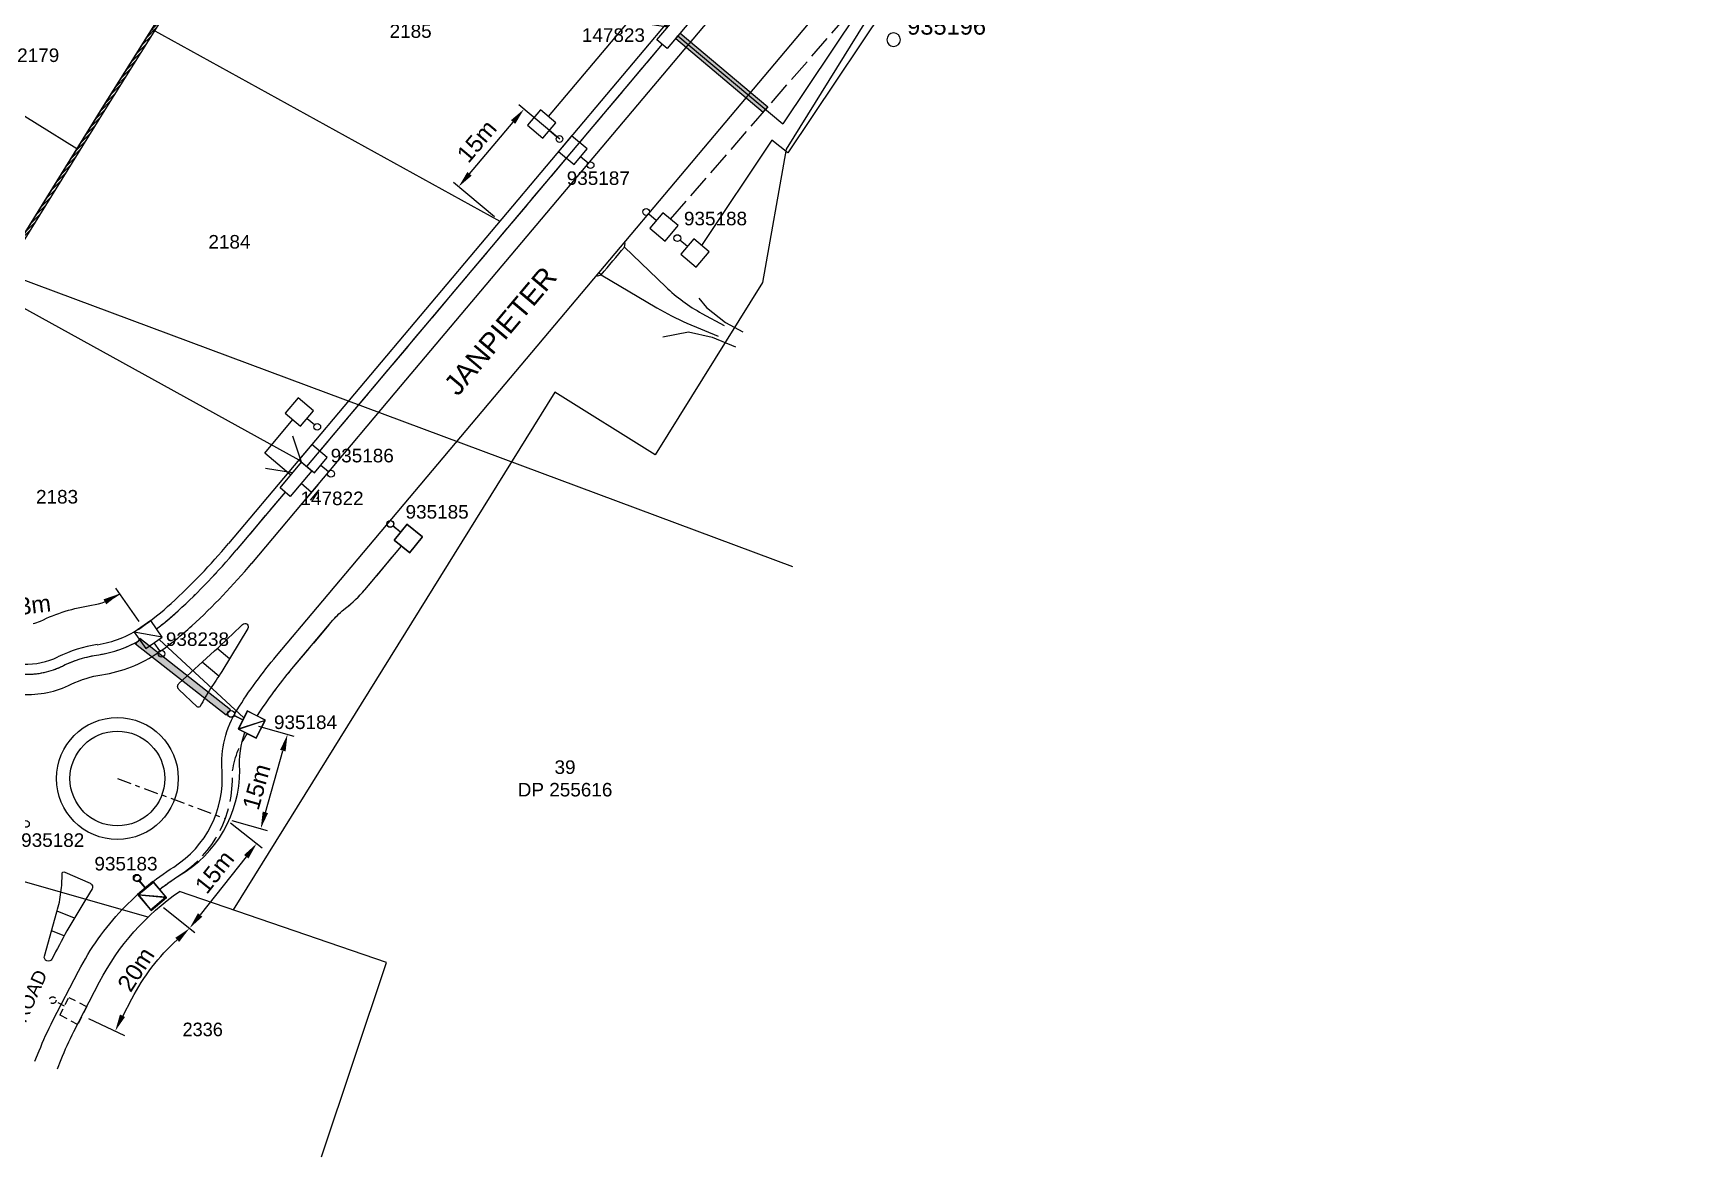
# Model space of a CAD drawing. Header units: metres. Extents: x 305550 to 306428, y 6276370 to 6276957.
# Drawn here: x 306117.4 to 306361.6, y 6276370.4 to 6276536.5 of the extents above; entities that cross this region are included whole.
import ezdxf
from ezdxf.enums import TextEntityAlignment as Align

# ---------------------------------------------------------------- set-up
doc = ezdxf.new("R2010")
doc.units = ezdxf.units.M
doc.header["$LTSCALE"] = 0.7
for name, pattern in [('Cable Exist OH', [1, 1, 0]), ('CHAIN', [6, 3, -1, 1, -1]), ('Dash', [5, 3, -2]), ('IE Trench LV', [6.5, 5, -1.5])]:
    doc.linetypes.add(name, pattern=pattern)
doc.layers.get('0').update_dxf_attribs({"color": 6})
for name, color, linetype in [('_User Miscellaneous1', 3, 'Continuous'), ('_User Miscellaneous10', 8, 'Continuous'), ('_User Miscellaneous11', 7, 'Continuous'), ('_User Miscellaneous3', 11, 'Continuous'), ('_User Miscellaneous4', 7, 'Continuous'), ('_User Miscellaneous7', 150, 'Continuous'), ('_User Miscellaneous8', 7, 'Continuous'), ('_User Miscellaneous9', 8, 'Continuous'), ('Cadastre Developer_SP_NEW', 4, 'Continuous'), ('Cadastre Roads_SP_EXT', 4, 'Continuous'), ('Cadastre Roads_SP_NEW', 8, 'Continuous'), ('Duct_SP_NEW', 2, 'Continuous'), ('Equip_LV_NEW', 5, 'Continuous'), ('Mains_LV_NEW_R6', 2, 'Continuous'), ('Mains_LV_NEW_T84', 2, 'Continuous'), ('Services_SP_NEW_UG', 2, 'Continuous'), ('SupportsOH_SP_TR_HV_LV_SL_NEW', 2, 'Continuous'), ('SupportsUG_SP_LV_NEW', 2, 'Continuous'), ('SupportsUG_SP_LV_SL_NEW', 2, 'Continuous'), ('Trench_SP_NEW', 2, 'Continuous')]:
    doc.layers.add(name, color=color, linetype=linetype)
doc.layers.add('_User Miscellaneous5', color=7, linetype='Continuous', lineweight=35)
doc.layers.add('_User Notes', color=7, linetype='Continuous', plot=False)
doc.layers.add('Viewports', color=8, linetype='Continuous', plot=False)
doc.styles.add('ARIAL', font='arial.ttf', dxfattribs={"height": 2})
doc.styles.add('ARIAL 2.5', font='arial.ttf', dxfattribs={"height": 2.5})
doc.styles.add('Dot', font='dotfont.shx', dxfattribs={"height": 2})
doc.styles.add('POLE_LABEL', font='arial.ttf')
doc.styles.add('SL_LABEL', font='arial.ttf')
doc.styles.get("Standard").update_dxf_attribs({"font": 'arial.ttf'})
doc.styles.add('style1', font='iso3098b.shx')
doc.linetypes.add('Cable New UG', pattern='A,8,-1,["x",style1,S=3.5,R=0,X=0.35,Y=-1],-3.5', length=12.5)
doc.linetypes.add('Cable Z', pattern='A,8,-1,["Z",Standard,S=2.5,R=0,X=0.35,Y=-1.25],-3.5', length=12.5)
doc.dimstyles.new('DIM 1000', dxfattribs={"dimtxt": 2.5, "dimasz": 2.5, "dimexe": 1, "dimexo": 1, "dimgap": 1, "dimtad": 1, "dimdec": 0, "dimzin": 0, "dimdsep": 46, "dimtxsty": 'ARIAL 2.5', "dimcen": 1, "dimclrd": 3, "dimclre": 3, "dimclrt": 7, "dimadec": 0, "dimazin": 0, "dimtfac": 1, "dimtdec": 0, "dimtix": 1, "dimtmove": 0, "dimatfit": 3, "dimfxl": 1, "dimtolj": 1, "dimtzin": 0, "dimarcsym": 0})

# ---------------------------------------------------------------- blocks, each defined once
blk = doc.blocks.new('*U35')
at = {"lineweight": -3}
blk.add_lwpolyline([(-2.48, 2.49), (2.47, 2.49), (2.47, 0.51), (-2.48, 0.51)], close=True, dxfattribs=at)
for tag, flags, p in [('STREET_CODE', 9, (1.5, 3.5)), ('OWNED_BY', 9, (1.5, 3.3)), ('OPERATED_BY', 9, (1.5, 3.1)), ('STATE', 9, (1.5, 2.7)), ('SUPPORT_TYPE', 9, (1.5, 2.5)), ('MAINTAINED_BY', 9, (1.5, 2.9)), ('SUBURB', 9, (1.5, 1.7)), ('STREETNAME', 9, (1.5, 1.5)), ('Z', 1, (1.5, 0.9)), ('USAGE', 9, (1.5, 2.3)), ('LEGEND', 9, (1.5, 2.1)), ('PARENT', 9, (1.5, 1.9)), ('LOCATION', 9, (1.5, 1.3)), ('NOTES', 9, (1.5, 1.1))]:
    blk.add_attdef(tag, text='', height=0.2, dxfattribs=dict(flags=flags)).set_placement(p, align=Align.MIDDLE_LEFT)
at = {"layer": '_User Miscellaneous4', "style": 'ARIAL', "flags": 8}
blk.add_attdef('ASSET_NUM', text='', height=2, dxfattribs=at).set_placement((2, 5.5), align=Align.MIDDLE_LEFT)
blk = doc.blocks.new('A$C1B2C29DD')
at = {"layer": 'Services_SP_NEW_UG', "color": 2, "flags": 128}
for points in [[(0, 0), (-2.1, 3.44)], [(0, 0), (2.1, 3.44)]]:
    blk.add_lwpolyline(points, dxfattribs=at)
blk = doc.blocks.new('*U292')
at = {"layer": '_User Miscellaneous7', "lineweight": -3}
blk.add_lwpolyline([(0, -3.03), (0, -1.58)], dxfattribs=at)
blk.add_lwpolyline([(-1.49, -6), (1.49, -6), (1.49, -3.03), (-1.49, -3.03)], close=True, dxfattribs=at)
blk.add_circle((0, -1.08), 0.5, dxfattribs=at)
at = {"layer": '_User Miscellaneous8', "color": 2, "lineweight": -3}
blk.add_lwpolyline([(-1.49, 0), (1.49, 0), (1.49, 2.97), (-1.49, 2.97)], close=True, dxfattribs=at)
at = {"style": 'POLE_LABEL', "flags": 9}
blk.add_attdef('STRUCTURE_PLANT_NUMBER', text='', height=0.2, dxfattribs=at).set_placement((1.64, 1.73), align=Align.MIDDLE_LEFT)
for tag, flags, p in [('STREET_CODE', 9, (1.64, 1.49)), ('OWNED_BY', 9, (1.64, 1.09)), ('OPERATED_BY', 9, (1.64, 0.89)), ('STATE', 9, (1.64, 0.49)), ('COLUMN_TYPE', 9, (1.64, 1.29)), ('MAINTAINED_BY', 9, (1.64, 0.69)), ('USAGE', 9, (1.64, 0.29)), ('LEGEND', 9, (1.64, 0.09)), ('SUBURB', 9, (1.64, -0.31)), ('STREETNAME', 9, (1.64, -0.51)), ('Z', 1, (1.64, -1.31)), ('PARENT', 9, (1.64, -0.11)), ('LOCATION', 9, (1.64, -0.71)), ('NOTES', 9, (1.64, -0.91)), ('LABEL_ALIGNMENT', 9, (1.64, -1.11))]:
    blk.add_attdef(tag, text='', height=0.2, dxfattribs=dict(flags=flags)).set_placement(p, align=Align.MIDDLE_LEFT)
at = {"layer": '_User Miscellaneous5', "style": 'ARIAL', "flags": 8}
blk.add_attdef('ASSET_NUM', text='', height=2, dxfattribs=at).set_placement((2, 3.49), align=Align.MIDDLE_LEFT)
blk = doc.blocks.new('*U39')
at = {"layer": '_User Miscellaneous8', "color": 2}
blk.add_line((0, 0), (0, 1.45), dxfattribs=at)
blk.add_circle((0, 1.95), 0.5, dxfattribs=at)
for tag, p, flags in [('Z', (0, 0), 1), ('OPERATED_BY', (0, -9.61), 9)]:
    blk.add_attdef(tag, p, '', height=0.2, dxfattribs=dict(flags=flags))
at = {"style": 'SL_LABEL', "flags": 9}
blk.add_attdef('STREET_CODE', text='', height=0.2, dxfattribs=at).set_placement((0, -0.2), align=Align.MIDDLE_LEFT)
at = {"flags": 9}
for tag, p in [('CONSTRUCTED_VOLTAGE', (0, -0.4)), ('CONTROL_TYPE', (0, -0.6)), ('OPERATING_VOLTAGE', (0, -1.4)), ('ORIENTATION', (0, -1.6)), ('OWNED_BY', (0, -1.8)), ('STATE', (0, -2)), ('CEXIST', (0, -2.4)), ('LANTERN_PURPOSE', (0, -0.8)), ('LANTERN_TYPE', (0, -1)), ('NO_PHASES', (0, -1.2)), ('USAGE', (0, -2.2)), ('CNEW', (0, -2.6)), ('CNUMBER', (0, -2.8)), ('CREMOVE', (0, -3)), ('CREPLACE', (0, -3.2)), ('LKINGHEIGHT', (0, -3.4)), ('LBRACKET', (0, -3.6)), ('LBRACKETVOCAB', (0, -3.8)), ('LCATEGORY', (0, -4)), ('LCHARGE1', (0, -4.2)), ('LCHARGE1PERCENT', (0, -4.4)), ('LCHARGE2', (0, -4.6)), ('LCHARGE2PERCENT', (0, -4.8)), ('LCHARGE3', (0, -5)), ('LCHARGE3PERCENT', (0, -5.2)), ('LEXIST', (0, -5.4)), ('LLAMP', (0, -5.6)), ('LLAMPVOCAB', (0, -5.8)), ('LMAST', (0, -6)), ('LMASTVOCAB', (0, -6.2)), ('LNEW', (0, -6.4)), ('LANTNUMBER', (0, -6.6)), ('LOUTREACH', (0, -7)), ('LOUTREACHVOCAB', (0, -7.2)), ('LRATECODE', (0, -7.4)), ('SUBURB', (0, -8.6)), ('STREETNAME', (0, -8.8)), ('LREMOVE', (0, -7.6)), ('LREPLACE', (0, -7.8)), ('LTYPE', (0, -8)), ('LTYPEVOCAB', (0, -8.2)), ('LEGEND', (0, -8.4)), ('LOCATION', (0, -9)), ('NOTES', (0, -9.2)), ('MAINTAINED_BY', (0, -9.86))]:
    blk.add_attdef(tag, text='', height=0.2, dxfattribs=at).set_placement(p, align=Align.MIDDLE_LEFT)
at = {"layer": '_User Notes', "style": 'SL_LABEL', "flags": 8}
blk.add_attdef('ASSET_NUM', text='', height=2.5, dxfattribs=at).set_placement((2, 2), align=Align.MIDDLE_LEFT)
at = {"layer": '_User Notes', "flags": 8}
blk.add_attdef('LNUMBER', text='', height=2.5, dxfattribs=at).set_placement((1.2, -2.8), align=Align.MIDDLE_LEFT)
blk = doc.blocks.new('*U133')
at = {"layer": '_User Miscellaneous7', "lineweight": -3}
blk.add_lwpolyline([(-4, -3.03), (-4, -1.58)], dxfattribs=at)
blk.add_lwpolyline([(-5.48, -6), (-2.51, -6), (-2.51, -3.03), (-5.48, -3.03)], close=True, dxfattribs=at)
blk.add_circle((-4, -1.08), 0.5, dxfattribs=at)
at = {"layer": '_User Miscellaneous8', "color": 2, "lineweight": -3}
blk.add_lwpolyline([(-1.49, 0), (1.49, 0), (1.49, 2.97), (-1.49, 2.97)], close=True, dxfattribs=at)
at = {"style": 'POLE_LABEL', "flags": 9}
blk.add_attdef('STRUCTURE_PLANT_NUMBER', text='', height=0.2, dxfattribs=at).set_placement((1.64, 1.73), align=Align.MIDDLE_LEFT)
for tag, flags, p in [('STREET_CODE', 9, (1.64, 1.49)), ('OWNED_BY', 9, (1.64, 1.09)), ('OPERATED_BY', 9, (1.64, 0.89)), ('STATE', 9, (1.64, 0.49)), ('COLUMN_TYPE', 9, (1.64, 1.29)), ('MAINTAINED_BY', 9, (1.64, 0.69)), ('USAGE', 9, (1.64, 0.29)), ('LEGEND', 9, (1.64, 0.09)), ('SUBURB', 9, (1.64, -0.31)), ('STREETNAME', 9, (1.64, -0.51)), ('Z', 1, (1.64, -1.31)), ('PARENT', 9, (1.64, -0.11)), ('LOCATION', 9, (1.64, -0.71)), ('NOTES', 9, (1.64, -0.91)), ('LABEL_ALIGNMENT', 9, (1.64, -1.11))]:
    blk.add_attdef(tag, text='', height=0.2, dxfattribs=dict(flags=flags)).set_placement(p, align=Align.MIDDLE_LEFT)
at = {"layer": '_User Miscellaneous5', "style": 'ARIAL', "flags": 8}
blk.add_attdef('ASSET_NUM', text='', height=2, dxfattribs=at).set_placement((2, 3.49), align=Align.MIDDLE_LEFT)
blk = doc.blocks.new('*U132')
at = {"layer": '_User Miscellaneous7', "lineweight": -3}
blk.add_lwpolyline([(-1.45, -0.15), (1.52, -0.15), (1.52, 2.82), (-1.45, 2.82)], close=True, dxfattribs=at)
for points in [[(-1.45, 2.82), (1.54, -0.17)], [(0.04, 2.82), (0.04, 4.27)]]:
    blk.add_lwpolyline(points, dxfattribs=at)
blk.add_circle((0.04, 4.77), 0.5, dxfattribs=at)
at = {"layer": '_User Miscellaneous8', "color": 2, "lineweight": -3}
blk.add_lwpolyline([(-1.49, 0), (1.49, 0), (1.49, 2.97), (-1.49, 2.97)], close=True, dxfattribs=at)
at = {"layer": '_User Miscellaneous9', "color": 2, "lineweight": -3}
blk.add_lwpolyline([(-1.49, 2.97), (1.5, -0.01)], dxfattribs=at)
at = {"style": 'POLE_LABEL', "flags": 9}
blk.add_attdef('STRUCTURE_PLANT_NUMBER', text='', height=0.2, dxfattribs=at).set_placement((1.64, 1.73), align=Align.MIDDLE_LEFT)
for tag, flags, p in [('STREET_CODE', 9, (1.64, 1.49)), ('OWNED_BY', 9, (1.64, 1.09)), ('OPERATED_BY', 9, (1.64, 0.89)), ('STATE', 9, (1.64, 0.49)), ('COLUMN_TYPE', 9, (1.64, 1.29)), ('MAINTAINED_BY', 9, (1.64, 0.69)), ('USAGE', 9, (1.64, 0.29)), ('LEGEND', 9, (1.64, 0.09)), ('SUBURB', 9, (1.64, -0.31)), ('STREETNAME', 9, (1.64, -0.51)), ('Z', 1, (1.64, -1.31)), ('PARENT', 9, (1.64, -0.11)), ('LOCATION', 9, (1.64, -0.71)), ('NOTES', 9, (1.64, -0.91)), ('LABEL_ALIGNMENT', 9, (1.64, -1.11))]:
    blk.add_attdef(tag, text='', height=0.2, dxfattribs=dict(flags=flags)).set_placement(p, align=Align.MIDDLE_LEFT)
at = {"layer": '_User Miscellaneous5', "style": 'ARIAL', "flags": 8}
blk.add_attdef('ASSET_NUM', text='', height=2, dxfattribs=at).set_placement((2, 3.49), align=Align.MIDDLE_LEFT)
blk = doc.blocks.new('*U131')
at = {"layer": '_User Miscellaneous7', "lineweight": -3}
blk.add_lwpolyline([(-1.48, 0.05), (1.49, 0.05), (1.49, 3.02), (-1.48, 3.02)], close=True, dxfattribs=at)
for points in [[(-1.48, 3.02), (1.51, 0.03)], [(0.01, 3.02), (0.01, 4.47)]]:
    blk.add_lwpolyline(points, dxfattribs=at)
blk.add_circle((0.01, 4.97), 0.5, dxfattribs=at)
at = {"layer": '_User Miscellaneous8', "color": 2, "lineweight": -3}
blk.add_lwpolyline([(-1.49, 0), (1.49, 0), (1.49, 2.97), (-1.49, 2.97)], close=True, dxfattribs=at)
at = {"layer": '_User Miscellaneous9', "color": 2, "lineweight": -3}
blk.add_lwpolyline([(-1.49, 2.97), (1.5, -0.01)], dxfattribs=at)
at = {"style": 'POLE_LABEL', "flags": 9}
blk.add_attdef('STRUCTURE_PLANT_NUMBER', text='', height=0.2, dxfattribs=at).set_placement((1.64, 1.73), align=Align.MIDDLE_LEFT)
for tag, flags, p in [('STREET_CODE', 9, (1.64, 1.49)), ('OWNED_BY', 9, (1.64, 1.09)), ('OPERATED_BY', 9, (1.64, 0.89)), ('STATE', 9, (1.64, 0.49)), ('COLUMN_TYPE', 9, (1.64, 1.29)), ('MAINTAINED_BY', 9, (1.64, 0.69)), ('USAGE', 9, (1.64, 0.29)), ('LEGEND', 9, (1.64, 0.09)), ('SUBURB', 9, (1.64, -0.31)), ('STREETNAME', 9, (1.64, -0.51)), ('Z', 1, (1.64, -1.31)), ('PARENT', 9, (1.64, -0.11)), ('LOCATION', 9, (1.64, -0.71)), ('NOTES', 9, (1.64, -0.91)), ('LABEL_ALIGNMENT', 9, (1.64, -1.11))]:
    blk.add_attdef(tag, text='', height=0.2, dxfattribs=dict(flags=flags)).set_placement(p, align=Align.MIDDLE_LEFT)
at = {"layer": '_User Miscellaneous5', "style": 'ARIAL', "flags": 8}
blk.add_attdef('ASSET_NUM', text='', height=2, dxfattribs=at).set_placement((2, 3.49), align=Align.MIDDLE_LEFT)
blk = doc.blocks.new('*U130')
at = {"layer": '_User Miscellaneous7', "lineweight": -3}
blk.add_lwpolyline([(-1.51, -0.01), (1.46, -0.01), (1.46, 2.96), (-1.51, 2.96)], close=True, dxfattribs=at)
for points in [[(-1.51, 2.96), (1.48, -0.03)], [(-0.02, 2.96), (-0.02, 4.41)]]:
    blk.add_lwpolyline(points, dxfattribs=at)
blk.add_circle((-0.02, 4.91), 0.5, dxfattribs=at)
at = {"layer": '_User Miscellaneous8', "color": 2, "lineweight": -3}
blk.add_lwpolyline([(-1.49, 0), (1.49, 0), (1.49, 2.97), (-1.49, 2.97)], close=True, dxfattribs=at)
at = {"layer": '_User Miscellaneous9', "color": 2, "lineweight": -3}
blk.add_lwpolyline([(-1.49, 2.97), (1.5, -0.01)], dxfattribs=at)
at = {"style": 'POLE_LABEL', "flags": 9}
blk.add_attdef('STRUCTURE_PLANT_NUMBER', text='', height=0.2, dxfattribs=at).set_placement((1.64, 1.73), align=Align.MIDDLE_LEFT)
for tag, flags, p in [('STREET_CODE', 9, (1.64, 1.49)), ('OWNED_BY', 9, (1.64, 1.09)), ('OPERATED_BY', 9, (1.64, 0.89)), ('STATE', 9, (1.64, 0.49)), ('COLUMN_TYPE', 9, (1.64, 1.29)), ('MAINTAINED_BY', 9, (1.64, 0.69)), ('USAGE', 9, (1.64, 0.29)), ('LEGEND', 9, (1.64, 0.09)), ('SUBURB', 9, (1.64, -0.31)), ('STREETNAME', 9, (1.64, -0.51)), ('Z', 1, (1.64, -1.31)), ('PARENT', 9, (1.64, -0.11)), ('LOCATION', 9, (1.64, -0.71)), ('NOTES', 9, (1.64, -0.91)), ('LABEL_ALIGNMENT', 9, (1.64, -1.11))]:
    blk.add_attdef(tag, text='', height=0.2, dxfattribs=dict(flags=flags)).set_placement(p, align=Align.MIDDLE_LEFT)
at = {"layer": '_User Miscellaneous5', "style": 'ARIAL', "flags": 8}
blk.add_attdef('ASSET_NUM', text='', height=2, dxfattribs=at).set_placement((2, 3.49), align=Align.MIDDLE_LEFT)
blk = doc.blocks.new('Earth')
for p, q in [((0, -2.04), (0, 0)), ((-1.5, -2.04), (1.5, -2.04)), ((-1, -2.64), (1, -2.64)), ((-0.25, -3.24), (0.25, -3.24))]:
    blk.add_line(p, q)
blk = doc.blocks.new('*D181')
at = {"layer": '_User Miscellaneous3', "color": 3, "lineweight": -2, "transparency": 16777216}
for p, q in [((306195.24, 6276520.76), (306189.17, 6276525.87)), ((306181.89, 6276515.66), (306188.33, 6276523.31)), ((306185.58, 6276509.28), (306179.51, 6276514.39))]:
    blk.add_line(p, q, dxfattribs=at)
at = {"layer": '_User Miscellaneous3', "color": 3, "transparency": 16777216}
for points in [[(306188.01, 6276523.58), (306188.64, 6276523.04), (306189.94, 6276525.22)], [(306181.57, 6276515.93), (306182.21, 6276515.39), (306180.28, 6276513.75)]]:
    blk.add_solid(points, dxfattribs=at)
at = {"layer": 'Defpoints', "color": 0, "transparency": 16777216}
for p in [(306189.94, 6276525.22), (306196.01, 6276520.11), (306186.35, 6276508.64)]:
    blk.add_point(p, dxfattribs=at)
at = {"layer": '_User Miscellaneous3', "color": 7, "transparency": 16777216, "insert": (306182.96, 6276520.47), "char_height": 2.5, "attachment_point": 5, "rotation": 49.9166, "style": 'ARIAL 2.5'}
blk.add_mtext('\\A1;15m', dxfattribs=at)
blk = doc.blocks.new('*D182')
at = {"layer": '_User Miscellaneous3', "color": 3, "lineweight": -2, "transparency": 16777216}
for p, q in [((306150.71, 6276434.05), (306155.96, 6276432.57)), ((306151.73, 6276421.32), (306154.31, 6276430.43)), ((306146.77, 6276420.13), (306152.01, 6276418.65))]:
    blk.add_line(p, q, dxfattribs=at)
at = {"layer": '_User Miscellaneous3', "color": 3, "transparency": 16777216}
for points in [[(306153.91, 6276430.55), (306154.72, 6276430.32), (306155, 6276432.84)], [(306151.33, 6276421.44), (306152.13, 6276421.21), (306151.05, 6276418.92)]]:
    blk.add_solid(points, dxfattribs=at)
at = {"layer": 'Defpoints', "color": 0, "transparency": 16777216}
for p in [(306149.75, 6276434.33), (306155, 6276432.84), (306145.8, 6276420.41)]:
    blk.add_point(p, dxfattribs=at)
at = {"layer": '_User Miscellaneous3', "color": 7, "transparency": 16777216, "insert": (306150.43, 6276425.09), "char_height": 2.5, "attachment_point": 5, "rotation": 74.1803, "style": 'ARIAL 2.5'}
blk.add_mtext('\\A1;15m', dxfattribs=at)
blk = doc.blocks.new('*D183')
at = {"layer": '_User Miscellaneous3', "color": 3, "lineweight": -2, "transparency": 16777216}
for p, q in [((306146.59, 6276419.78), (306151.24, 6276416.1)), ((306148.91, 6276414.76), (306142.1, 6276406.16)), ((306136.67, 6276407.26), (306141.33, 6276403.58))]:
    blk.add_line(p, q, dxfattribs=at)
at = {"layer": '_User Miscellaneous3', "color": 3, "transparency": 16777216}
for points in [[(306148.58, 6276415.02), (306149.23, 6276414.5), (306150.46, 6276416.72)], [(306141.77, 6276406.42), (306142.42, 6276405.9), (306140.54, 6276404.2)]]:
    blk.add_solid(points, dxfattribs=at)
at = {"layer": 'Defpoints', "color": 0, "transparency": 16777216}
for p in [(306145.8, 6276420.41), (306135.89, 6276407.88), (306140.54, 6276404.2)]:
    blk.add_point(p, dxfattribs=at)
at = {"layer": '_User Miscellaneous3', "color": 7, "transparency": 16777216, "insert": (306144.22, 6276412.51), "char_height": 2.5, "attachment_point": 5, "rotation": 51.6344, "style": 'ARIAL 2.5'}
blk.add_mtext('\\A1;15m', dxfattribs=at)
blk = doc.blocks.new('A$C4FBE3B10')
at = {"layer": '_User Miscellaneous1', "color": 6, "linetype": 'Dash', "ltscale": 0.5}
blk.add_lwpolyline([(-1.48, 2.97), (1.48, 2.97), (1.48, 0), (-1.48, 0)], close=True, dxfattribs=at)
at = {"layer": '_User Miscellaneous1', "color": 6, "linetype": 'Dash', "ltscale": 0.5, "flags": 128}
blk.add_lwpolyline([(0, 2.97), (0, 4.42)], dxfattribs=at)
at = {"layer": '_User Miscellaneous1', "color": 6, "linetype": 'Dash', "ltscale": 0.5}
blk.add_circle((0, 4.92), 0.5, dxfattribs=at)
blk = doc.blocks.new('*U250')
at = {"layer": '_User Miscellaneous7', "lineweight": -3}
blk.add_lwpolyline([(-1.51, -0.02), (1.46, -0.02), (1.46, 2.95), (-1.51, 2.95)], close=True, dxfattribs=at)
blk.add_lwpolyline([(-0.02, 2.95), (-0.02, 4.4)], dxfattribs=at)
blk.add_circle((-0.02, 4.9), 0.5, dxfattribs=at)
at = {"layer": '_User Miscellaneous8', "color": 2, "lineweight": -3}
blk.add_lwpolyline([(-1.49, 0), (1.49, 0), (1.49, 2.97), (-1.49, 2.97)], close=True, dxfattribs=at)
at = {"style": 'POLE_LABEL', "flags": 9}
blk.add_attdef('STRUCTURE_PLANT_NUMBER', text='', height=0.2, dxfattribs=at).set_placement((1.64, 1.73), align=Align.MIDDLE_LEFT)
for tag, flags, p in [('STREET_CODE', 9, (1.64, 1.49)), ('OWNED_BY', 9, (1.64, 1.09)), ('OPERATED_BY', 9, (1.64, 0.89)), ('STATE', 9, (1.64, 0.49)), ('COLUMN_TYPE', 9, (1.64, 1.29)), ('MAINTAINED_BY', 9, (1.64, 0.69)), ('USAGE', 9, (1.64, 0.29)), ('LEGEND', 9, (1.64, 0.09)), ('SUBURB', 9, (1.64, -0.31)), ('STREETNAME', 9, (1.64, -0.51)), ('Z', 1, (1.64, -1.31)), ('PARENT', 9, (1.64, -0.11)), ('LOCATION', 9, (1.64, -0.71)), ('NOTES', 9, (1.64, -0.91)), ('LABEL_ALIGNMENT', 9, (1.64, -1.11))]:
    blk.add_attdef(tag, text='', height=0.2, dxfattribs=dict(flags=flags)).set_placement(p, align=Align.MIDDLE_LEFT)
at = {"layer": '_User Miscellaneous5', "style": 'ARIAL', "flags": 8}
blk.add_attdef('ASSET_NUM', text='', height=2, dxfattribs=at).set_placement((2, 3.49), align=Align.MIDDLE_LEFT)
blk = doc.blocks.new('POLE_NEW')
at = {"lineweight": -3}
blk.add_lwpolyline([(-1, 0, 1), (1, 0, 1)], format="xyb", close=True, dxfattribs=at)
for tag, height, flags, p in [('pNumber', 2.5, 8, (-17.84, 2.07)), ('OWNED_BY', 0.2, 9, (1.15, -0.4)), ('SPECIAL_USE', 0.2, 9, (1.15, -0.8)), ('STATE', 0.2, 9, (1.15, -1)), ('cLV', 0.2, 9, (1.15, -1.4)), ('hDepth', 0.2, 9, (1.15, -1.6)), ('hDia', 0.2, 9, (1.15, -1.8)), ('cHV', 0.2, 9, (1.15, -2)), ('PARENT', 0.2, 9, (1.15, -0.6)), ('USAGE', 0.2, 9, (1.15, -1.2)), ('LBRACKET', 0.2, 9, (1.15, -2.2)), ('LExisting', 0.2, 9, (1.15, -2.4)), ('cLinedev', 0.2, 9, (1.15, -3.4)), ('pExisting', 0.2, 9, (1.15, -3.6)), ('pFooting', 0.2, 9, (1.15, -4.2)), ('pNew', 0.2, 9, (1.15, -4.4)), ('pRelocate', 0.2, 9, (1.15, -4.8)), ('LANTNUMBER', 0.2, 9, (1.15, -2.6)), ('LOther', 0.2, 9, (1.15, -2.8)), ('LRemove', 0.2, 9, (1.15, -3)), ('LEGEND', 0.2, 9, (1.15, -3.2)), ('PFNUMBER', 0.2, 9, (1.15, -3.8)), ('NEWPFNUMBER', 0.2, 9, (1.15, -4)), ('pRemove', 0.2, 9, (1.15, -5)), ('pReplace', 0.2, 9, (1.15, -5.2)), ('pStay', 0.2, 9, (1.15, -5.4)), ('pType', 0.2, 9, (1.15, -5.6)), ('cspan', 0.2, 9, (1.15, -5.8)), ('SUBURB', 0.2, 9, (1.15, -6)), ('STREETNAME', 0.2, 9, (1.15, -6.2)), ('OPERATED_BY', 0.2, 9, (1.15, -6.89)), ('LOCATION', 0.2, 9, (1.15, -6.4)), ('NOTES', 0.2, 9, (1.15, -6.6)), ('MAINTAINED_BY', 0.2, 9, (1.15, -7.22))]:
    blk.add_attdef(tag, text='', height=height, dxfattribs=dict(flags=flags)).set_placement(p, align=Align.MIDDLE_LEFT)
at = {"style": 'POLE_LABEL'}
for tag, height, flags, p in [('ASSET_NUM', 2.5, 8, (2, 2)), ('STRUCTURE_PLANT_NUMBER', 0.2, 9, (1.15, 0.09)), ('STREET_CODE', 0.2, 9, (1.15, -0.2))]:
    blk.add_attdef(tag, text='', height=height, dxfattribs=dict(at, flags=flags)).set_placement(p, align=Align.MIDDLE_LEFT)
at = {"flags": 1}
blk.add_attdef('Z', (1.15, -7.59), '', height=0.2, dxfattribs=at)
blk = doc.blocks.new('*U291')
at = {"layer": '_User Miscellaneous7', "lineweight": -3}
blk.add_lwpolyline([(-1.49, 0), (1.48, 0), (1.48, 2.97), (-1.49, 2.97)], close=True, dxfattribs=at)
for points in [[(-1.49, 2.97), (1.5, -0.02)], [(0, 2.97), (0, 4.42)]]:
    blk.add_lwpolyline(points, dxfattribs=at)
blk.add_circle((0, 4.92), 0.5, dxfattribs=at)
at = {"layer": '_User Miscellaneous8', "color": 2, "lineweight": -3}
blk.add_lwpolyline([(-1.49, 0), (1.48, 0), (1.48, 2.97), (-1.49, 2.97)], close=True, dxfattribs=at)
at = {"layer": '_User Miscellaneous9', "color": 2, "lineweight": -3}
blk.add_lwpolyline([(-1.49, 2.97), (1.5, -0.02)], dxfattribs=at)
at = {"style": 'POLE_LABEL', "flags": 9}
blk.add_attdef('STRUCTURE_PLANT_NUMBER', text='', height=0.2, dxfattribs=at).set_placement((1.64, 1.73), align=Align.MIDDLE_LEFT)
for tag, flags, p in [('STREET_CODE', 9, (1.64, 1.48)), ('OWNED_BY', 9, (1.64, 1.09)), ('OPERATED_BY', 9, (1.64, 0.89)), ('STATE', 9, (1.64, 0.49)), ('COLUMN_TYPE', 9, (1.64, 1.29)), ('MAINTAINED_BY', 9, (1.64, 0.69)), ('USAGE', 9, (1.64, 0.29)), ('LEGEND', 9, (1.64, 0.09)), ('SUBURB', 9, (1.64, -0.31)), ('STREETNAME', 9, (1.64, -0.51)), ('Z', 1, (1.64, -1.31)), ('PARENT', 9, (1.64, -0.11)), ('LOCATION', 9, (1.64, -0.71)), ('NOTES', 9, (1.64, -0.91)), ('LABEL_ALIGNMENT', 9, (1.64, -1.11))]:
    blk.add_attdef(tag, text='', height=0.2, dxfattribs=dict(flags=flags)).set_placement(p, align=Align.MIDDLE_LEFT)
at = {"layer": '_User Miscellaneous5', "style": 'ARIAL', "flags": 8}
blk.add_attdef('ASSET_NUM', text='', height=2, dxfattribs=at).set_placement((2, 3.49), align=Align.MIDDLE_LEFT)

msp = doc.modelspace()

# ---------------------------------------------------------------- hatches: boundary and pattern name
at = {"layer": '_User Miscellaneous11'}
h = msp.add_hatch(color=256, dxfattribs=at)
h.dxf.hatch_style = 1
h.paths.add_polyline_path([(306213.01, 6276536.44), (306212.34, 6276535.65), (306225.28, 6276524.75), (306225.95, 6276525.55)])
h = msp.add_hatch(color=256, dxfattribs=at)
h.dxf.hatch_style = 1
h.paths.add_polyline_path([(306145.93, 6276435.67), (306146.57, 6276436.49), (306133.21, 6276446.99), (306132.57, 6276446.17)])

# ---------------------------------------------------------------- linework, layer by layer
at = {"layer": '_User Miscellaneous10'}
msp.add_line((306201.34, 6276500.74), (306200.99, 6276501.03), dxfattribs=at)
for points in [[(306200.7, 6276500.69), (306200.84, 6276500.57), (306201.34, 6276500.74, -0.000007), (306204.79, 6276504.84), (306204.87, 6276505.36), (306204.73, 6276505.48)], [(306204.79, 6276504.84), (306210.87, 6276498.97, 0.066715), (306216.22, 6276495.03), (306219.49, 6276493.24)], [(306201.34, 6276500.74), (306209.54, 6276495.88, 0.032719), (306214.01, 6276493.61), (306218.62, 6276491.69)]]:
    msp.add_lwpolyline(points, format="xyb", dxfattribs=at)
for points, elevation in [([(306215.76, 6276497.29), (306216.88, 6276495.92), (306219.7, 6276493.7), (306222.26, 6276492.29)], 46.72), ([(306210.45, 6276491.57), (306214.23, 6276492.33), (306217.74, 6276491.51), (306221.2, 6276490.09)], 46.67)]:
    msp.add_lwpolyline(points, dxfattribs=dict(at, elevation=elevation))
at = {"layer": '_User Miscellaneous3', "color": 3}
for p, q in [((306133.07, 6276449.52), (306129.63, 6276454.45)), ((306125.59, 6276390.88), (306130.94, 6276388.33))]:
    msp.add_line(p, q, dxfattribs=at)
at = {"layer": '_User Miscellaneous3', "color": 3, "flags": 128}
msp.add_lwpolyline([(306117.42, 6276449.2, 0.06256), (306118.5, 6276449.57, -0.076543), (306126.03, 6276451.92, 0.113962), (306130.05, 6276453.5, 0.001414), (306130.21, 6276453.62, 0.001414)], format="xyb", dxfattribs=at)
at = {"layer": '_User Miscellaneous3', "linetype": 'CHAIN', "flags": 128}
msp.add_lwpolyline([(306129.87, 6276426.32), (306145.8, 6276420.41)], dxfattribs=at)
at = {"layer": '_User Miscellaneous3', "color": 3}
msp.add_lwpolyline([(306130.7, 6276391.23), (306132.02, 6276393.78, -0.090864), (306138.72, 6276402.49)], format="xyb", dxfattribs=at)
for points in [[(306127.82, 6276452.79), (306128.22, 6276452.05), (306130.21, 6276453.62)], [(306138.43, 6276402.79), (306139, 6276402.18), (306140.54, 6276404.2)], [(306130.25, 6276391.45), (306131, 6276391.09), (306129.55, 6276389.01)]]:
    msp.add_solid(points, dxfattribs=at)
at = {"layer": 'Cadastre Developer_SP_NEW'}
for p, q in [((306127.63, 6276525.35), (306149.6, 6276560.39)), ((306111.02, 6276498.61), (306156.68, 6276473.39))]:
    msp.add_line(p, q, dxfattribs=at)
at = {"layer": 'Cadastre Developer_SP_NEW', "flags": 128}
msp.add_lwpolyline([(306134.42, 6276405.85), (306113.19, 6276411.9)], dxfattribs=at)
at = {"layer": 'Cadastre Developer_SP_NEW'}
msp.add_lwpolyline([(306121.03, 6276383.45), (306121.56, 6276384.79, -0.024551), (306123.45, 6276388.94), (306127.24, 6276396.26, -0.124118), (306139.06, 6276409.62)], format="xyb", dxfattribs=at)
for points in [[(306169.62, 6276399.12), (306139.06, 6276409.62)], [(306160.02, 6276370.41), (306169.62, 6276399.12)]]:
    msp.add_lwpolyline(points, dxfattribs=at)
for centre, radius, start, end in [((306073.21, 6276522.51), 95.5, 312.5825, 319.9166), ((306110.42, 6276482.01), 40.5, 304.5474, 312.5825), ((306124.6, 6276461.42), 15.5, 278.5414, 304.5474), ((306129.87, 6276426.32), 20, 98.5414, 116.0496), ((306116.48, 6276453.72), 10.5, 267.4114, 296.0496)]:
    msp.add_arc(centre, radius, start, end, dxfattribs=at)
at = {"layer": 'Cadastre Roads_SP_NEW'}
for p, q in [((306149.71, 6276458.11), (306170.89, 6276483.28)), ((306159.42, 6276451.63), (306180.59, 6276476.79)), ((306146.44, 6276444), (306144.62, 6276445.54)), ((306144.84, 6276441.43), (306142.39, 6276443.49)), ((306123.53, 6276405.67), (306120.98, 6276406.73)), ((306122.01, 6276403.06), (306120.16, 6276403.82))]:
    msp.add_line(p, q, dxfattribs=at)
at = {"layer": 'Cadastre Roads_SP_NEW', "flags": 128}
for points in [[(306180.59, 6276476.79), (306234.32, 6276540.64, 0.035915), (306256.37, 6276571.01), (306342.35, 6276709.38)], [(306138.19, 6276413.24, 0.275933), (306145.33, 6276427.44, -0.159213), (306147.57, 6276436.48, -0.035189), (306153.37, 6276444.44), (306159.42, 6276451.63)], [(306144.21, 6276445.16, 0.007134), (306148.36, 6276449.08, -0.879383), (306149.14, 6276448.46), (306145.32, 6276442.14, 0.003822), (306143.63, 6276439.6, 0.024977), (306142.12, 6276437.01, -0.498722), (306141.64, 6276436.93), (306138.96, 6276439.47, -0.435024), (306138.96, 6276440.35), (306144.24, 6276445.19)], [(306121.54, 6276409.52, 0.033799), (306121.7, 6276412.22)], [(306121.7, 6276412.21, -0.552939), (306122.13, 6276412.5), (306125.85, 6276410.84, -0.43966), (306126.13, 6276410.01), (306125.22, 6276408.48)], [(306130.58, 6276406.95, -0.061956), (306138.19, 6276413.24)], [(306125.22, 6276408.48), (306122.41, 6276403.81, 0.005876), (306120.21, 6276399.65, -0.904961), (306119.1, 6276400.09), (306120.95, 6276406.64, 0.036809), (306121.54, 6276409.52)], [(306117.7, 6276384.56), (306118.31, 6276386.08, -0.024551), (306120.35, 6276390.55), (306124.13, 6276397.86, -0.069963), (306130.58, 6276406.95)]]:
    msp.add_lwpolyline(points, format="xyb", dxfattribs=at)
msp.add_lwpolyline([(306123.53, 6276405.67), (306120.98, 6276406.73)], dxfattribs=at)
at = {"layer": 'Cadastre Roads_SP_NEW'}
for radius in [9, 7]:
    msp.add_circle((306129.87, 6276426.32), radius, dxfattribs=at)
at = {"layer": 'Duct_SP_NEW'}
for p, q in [((306213.01, 6276536.44), (306212.67, 6276536.05)), ((306213.01, 6276536.44), (306225.95, 6276525.55)), ((306212.34, 6276535.65), (306212.67, 6276536.05)), ((306212.34, 6276535.65), (306225.28, 6276524.75)), ((306225.28, 6276524.75), (306225.62, 6276525.15)), ((306225.95, 6276525.55), (306225.62, 6276525.15)), ((306132.57, 6276446.17), (306132.89, 6276446.58)), ((306145.93, 6276435.67), (306132.57, 6276446.17)), ((306133.21, 6276446.99), (306132.89, 6276446.58)), ((306146.57, 6276436.49), (306133.21, 6276446.99)), ((306146.57, 6276436.49), (306146.25, 6276436.08)), ((306145.93, 6276435.67), (306146.25, 6276436.08))]:
    msp.add_line(p, q, dxfattribs=at)
at = {"layer": 'Mains_LV_NEW_R6', "linetype": 'Cable Z'}
msp.add_line((306154.65, 6276468.64), (306147.42, 6276460.05), dxfattribs=at)
at = {"layer": 'Mains_LV_NEW_R6', "linetype": 'Cable Z', "flags": 128}
for points in [[(306244.98, 6276546.6), (306246.76, 6276545.49), (306228.9, 6276518.75), (306226.55, 6276520.63), (306216.17, 6276505.09)], [(306211.16, 6276537.32), (306207.32, 6276540.55), (306193.52, 6276524.15)], [(306155.48, 6276471.16), (306151.64, 6276474.39), (306155.81, 6276479.34)], [(306148.55, 6276435.3), (306136.03, 6276446.88)]]:
    msp.add_lwpolyline(points, dxfattribs=at)
for points in [[(306150.53, 6276435.55, -0.032295), (306155.66, 6276442.51), (306161.71, 6276449.7, -0.054165), (306163.59, 6276451.49, 0.054165), (306166.4, 6276454.18), (306171.86, 6276460.67)], [(306135.64, 6276448.43, 0.024809), (306138.84, 6276451.09, 0.032012), (306147.42, 6276460.05)], [(306112.41, 6276422.81, 0.045463), (306110.33, 6276424.57), (306115.94, 6276441.73, 0.065859), (306119.07, 6276442, 0.059263), (306121.75, 6276442.94, -0.076543), (306127.12, 6276444.61, 0.095395), (306133.19, 6276446.75)], [(306136.1, 6276409.94, -0.022974), (306139, 6276411.97, 0.267787), (306147.95, 6276427.55, -0.105773), (306148.72, 6276433.14, -0.105773)]]:
    msp.add_lwpolyline(points, format="xyb", dxfattribs=at)
at = {"layer": 'Mains_LV_NEW_T84', "linetype": 'Cable New UG', "flags": 128}
for points in [[(306242.84, 6276545.02), (306228.15, 6276523.02)], [(306212.67, 6276536.05), (306228.15, 6276523.02)]]:
    msp.add_lwpolyline(points, dxfattribs=at)
at = {"layer": 'Services_SP_NEW_UG', "color": 2, "flags": 128}
for points in [[(306157.07, 6276473.06), (306155.79, 6276476.88)], [(306155.76, 6276471.49), (306151.77, 6276472.1)]]:
    msp.add_lwpolyline(points, dxfattribs=at)
at = {"layer": 'Trench_SP_NEW', "linetype": 'IE Trench LV'}
for p, q in [((306210.32, 6276534.79), (306198.11, 6276520.28)), ((306196.2, 6276518.01), (306159.75, 6276474.7)), ((306154.65, 6276468.64), (306147.42, 6276460.05))]:
    msp.add_line(p, q, dxfattribs=at)
at = {"layer": 'Trench_SP_NEW', "linetype": 'IE Trench LV', "flags": 128}
msp.add_lwpolyline([(306211.58, 6276508.95), (306242.84, 6276545.02)], dxfattribs=at)
for points in [[(306150.53, 6276435.55, -0.032295), (306155.66, 6276442.51), (306161.71, 6276449.7, -0.054165), (306163.59, 6276451.49, 0.054165), (306166.4, 6276454.18), (306171.86, 6276460.67)], [(306115.94, 6276441.73, 0.071818), (306119.35, 6276442.07, 0.053313), (306121.75, 6276442.94, -0.076543), (306127.12, 6276444.61, 0.095395), (306133.19, 6276446.75)], [(306139, 6276411.97, 0.268327), (306146.85, 6276427.07, -0.127377), (306149.07, 6276432.96, -0.116011)], [(306136.1, 6276409.94, -0.022974), (306139, 6276411.97)]]:
    msp.add_lwpolyline(points, format="xyb", dxfattribs=at)
at = {"layer": 'Trench_SP_NEW', "linetype": 'IE Trench LV'}
for centre, radius, start, end in [((306073.21, 6276522.51), 97, 312.5825, 319.9166), ((306110.42, 6276482.01), 42, 306.8977, 312.5825)]:
    msp.add_arc(centre, radius, start, end, dxfattribs=at)

# ---------------------------------------------------------------- block references
at = {"layer": '_User Miscellaneous1', "color": 7, "rotation": 62.6503499930561}
msp.add_blockref('A$C4FBE3B10', (306124.68, 6276391.31), dxfattribs=at)
at = {"layer": 'Equip_LV_NEW', "linetype": 'Cable Exist OH', "lineweight": 0, "rotation": 49.99997121525329}
msp.add_blockref('Earth', (306157, 6276469.89), dxfattribs=at)
at = {"layer": 'SupportsOH_SP_TR_HV_LV_SL_NEW', "ltscale": 0.5}
ref = msp.add_blockref('POLE_NEW', (306244.53, 6276535.47), dxfattribs=at)
ref.add_attrib('ASSET_NUM', '935196', dxfattribs={"layer": '_User Notes', "height": 2.5, "style": 'POLE_LABEL'}).set_placement((306246.53, 6276537.47), align=Align.MIDDLE_LEFT)
at = {"layer": 'SupportsUG_SP_LV_NEW'}
ref = msp.add_blockref('*U35', (306210.77, 6276537.65), dxfattribs=dict(at, rotation=229.9165687094089))
ref.add_attrib('ASSET_NUM_001', '147823', (306198.48, 6276535.15), dxfattribs={"layer": '_User Miscellaneous4', "height": 2, "style": 'ARIAL'})
at = {"layer": 'SupportsUG_SP_LV_NEW', "rotation": 49.91656870940893}
msp.add_blockref('A$C1B2C29DD', (306211.16, 6276537.32), dxfattribs=at)
at = {"layer": 'SupportsUG_SP_LV_NEW'}
ref = msp.add_blockref('*U35', (306155.09, 6276471.49), dxfattribs=dict(at, rotation=229.9999712118075))
ref.add_attrib('ASSET_NUM_001', '147822', (306156.92, 6276466.71), dxfattribs={"layer": '_User Miscellaneous4', "height": 2, "style": 'ARIAL'})
at = {"layer": 'SupportsUG_SP_LV_SL_NEW', "ltscale": 0.5}
ref = msp.add_blockref('*U292', (306196.01, 6276520.11), dxfattribs=dict(at, rotation=229.9165687099425))
ref.add_attrib('ASSET_NUM_001', '935187', (306196.25, 6276514.02), dxfattribs={"layer": '_User Miscellaneous5', "height": 2, "style": 'ARIAL'})
for p, rotation in [((306198.28, 6276518.2), 229.9165687099425), ((306209.48, 6276508.77), 49.91656871339392), ((306159.93, 6276472.61), 229.9165687099425), ((306171.7, 6276462.72), 50.96974201230382), ((306135.28, 6276446.35), 214.8714771752378), ((306148.43, 6276434.96), 62.8775084896354), ((306133.98, 6276410.16), 39.95687039928762)]:
    msp.add_blockref('*U39', p, dxfattribs=dict(at, rotation=rotation))
ref = msp.add_blockref('*U292', (306211.76, 6276506.86), dxfattribs=dict(at, rotation=49.91656871339392))
ref.add_attrib('ASSET_NUM_001', '935188', (306213.56, 6276508.05), dxfattribs={"layer": '_User Miscellaneous5', "height": 2, "style": 'ARIAL'})
ref = msp.add_blockref('*U133', (306157.65, 6276474.52), dxfattribs=dict(at, rotation=229.9999712143744))
ref.add_attrib('ASSET_NUM_001', '935186', (306161.38, 6276473.03), dxfattribs={"layer": '_User Miscellaneous5', "height": 2, "style": 'ARIAL'})
ref = msp.add_blockref('*U250', (306174, 6276460.85), dxfattribs=dict(at, rotation=50.96974201230382))
ref.add_attrib('ASSET_NUM_001', '935185', (306172.44, 6276464.72), dxfattribs={"layer": '_User Miscellaneous5', "height": 2, "style": 'ARIAL'})
ref = msp.add_blockref('*U291', (306133.58, 6276448.79), dxfattribs=dict(at, rotation=214.8714771752378))
ref.add_attrib('ASSET_NUM_001', '938238', (306137.04, 6276445.91), dxfattribs={"layer": '_User Miscellaneous5', "height": 2, "style": 'ARIAL'})
ref = msp.add_blockref('*U131', (306151.07, 6276433.6), dxfattribs=dict(at, rotation=62.8775084896354))
ref.add_attrib('ASSET_NUM_001', '935184', (306153, 6276433.63), dxfattribs={"layer": '_User Miscellaneous5', "height": 2, "style": 'ARIAL'})
ref = msp.add_blockref('*U130', (306111.8, 6276417.79), dxfattribs=dict(at, rotation=291.4898044936465))
ref.add_attrib('ASSET_NUM_001', '935182', (306115.66, 6276416.22), dxfattribs={"layer": '_User Miscellaneous5', "height": 2, "style": 'ARIAL'})
ref = msp.add_blockref('*U132', (306135.89, 6276407.88), dxfattribs=dict(at, rotation=39.95687039928762))
ref.add_attrib('ASSET_NUM_001', '935183', (306126.48, 6276412.73), dxfattribs={"layer": '_User Miscellaneous5', "height": 2, "style": 'ARIAL'})

# ---------------------------------------------------------------- texts
at = {"layer": '_User Miscellaneous3', "color": 7, "char_height": 2.5, "attachment_point": 5, "style": 'ARIAL 2.5'}
for s, insert, rotation in [('\\A1;33m', (306116.66, 6276451.86), 6.8306), ('\\A1;20m', (306132.62, 6276398.11), 57.3262)]:
    msp.add_mtext(s, dxfattribs=dict(at, insert=insert, rotation=rotation))
at = {"layer": 'Cadastre Developer_SP_NEW', "char_height": 2, "attachment_point": 7, "style": 'ARIAL', "bg_fill": 3, "box_fill_scale": 1.1, "bg_fill_color": 256, "bg_fill_transparency": 0}
for s, insert in [('2185', (306170.08, 6276535.72)), ('2179', (306115.07, 6276532.15)), ('2184', (306143.32, 6276504.59)), ('2183', (306117.85, 6276466.92))]:
    msp.add_mtext(s, dxfattribs=dict(at, insert=insert))
at = {"layer": 'Cadastre Roads_SP_EXT'}
msp.add_text('JANPIETER', height=3, rotation=49.9166, dxfattribs=at).set_placement((306180.16, 6276482.68))
at = {"layer": 'Cadastre Roads_SP_NEW', "insert": (306114.58, 6276388.65), "char_height": 2, "attachment_point": 5, "rotation": 65.9731, "style": 'ARIAL'}
msp.add_mtext_dynamic_manual_height_columns('FUTURE ROAD', width=37.2684, gutter_width=4, heights=[0], dxfattribs=at)

# ---------------------------------------------------------------- dimensions: what is measured, and where the dimension line sits
at = {"layer": '_User Miscellaneous3'}
dim = msp.add_linear_dim(base=(306189.94, 6276525.22), p1=(306186.35, 6276508.64), p2=(306196.01, 6276520.11), angle=49.9166, dimstyle='DIM 1000', override={"dimpost": 'm'}, dxfattribs=at)
dim.commit()
dim.dimension.update_dxf_attribs({"geometry": '*D181', "text_midpoint": (306184.71, 6276519.01), "dimtype": 161})
for base, p2, angle, picture, middle in [((306155, 6276432.84), (306149.75, 6276434.33), 74.1803, '*D182', (306152.62, 6276424.47)), ((306140.54, 6276404.2), (306135.89, 6276407.88), 231.6344, '*D183', (306146.01, 6276411.1))]:
    dim = msp.add_linear_dim(base=base, p1=(306145.8, 6276420.41), p2=p2, angle=angle, text='15m', dimstyle='DIM 1000', override={"dimpost": 'm'}, dxfattribs=at)
    dim.commit()
    dim.dimension.update_dxf_attribs({"geometry": picture, "text_midpoint": middle, "dimtype": 161})

# ---------------------------------------------------------------- next in the draw order: hatches: boundary and pattern name
at = {"layer": '_User Miscellaneous9', "lineweight": -3}
h = msp.add_hatch(dxfattribs=at)
h.set_pattern_fill('ANSI31', color=256, scale=0.1)
h.set_pattern_definition([(45, (0, 0), (-0.224506403027, 0.224506403027), [])])
h.paths.add_polyline_path([(306128.05, 6276525.09), (306132.3, 6276531.87), (306149.97, 6276560.04), (306166, 6276571.93), (306216.54, 6276653.03), (306216.12, 6276653.3), (306165.62, 6276572.27), (306149.6, 6276560.39), (306131.88, 6276532.13), (306127.63, 6276525.35), (306098.88, 6276479.06), (306082.91, 6276453.34), (306083.34, 6276453.08), (306099.3, 6276478.8), (306128.05, 6276525.09)])

# ---------------------------------------------------------------- next in the draw order: linework, layer by layer
msp.add_lwpolyline([(306128.05, 6276525.09), (306132.3, 6276531.87), (306149.97, 6276560.04), (306166, 6276571.93), (306216.54, 6276653.03), (306216.12, 6276653.3), (306165.62, 6276572.27), (306149.6, 6276560.39), (306131.88, 6276532.13), (306127.63, 6276525.35), (306098.88, 6276479.06), (306082.91, 6276453.34), (306083.34, 6276453.08), (306099.3, 6276478.8), (306128.05, 6276525.09)], close=True, dxfattribs=at)
at = {"layer": 'Cadastre Developer_SP_NEW'}
for p, q in [((306220.45, 6276549.15), (306146.27, 6276461.02)), ((306134.95, 6276537.03), (306186.35, 6276508.64)), ((306123.89, 6276519.34), (306098.49, 6276535.12)), ((306082.64, 6276452.91), (306127.63, 6276525.35))]:
    msp.add_line(p, q, dxfattribs=at)
msp.add_lwpolyline([(306361.57, 6276733.26), (306283.61, 6276607.79), (306228.64, 6276519.32), (306225.17, 6276499.62), (306209.33, 6276474.14), (306194.47, 6276483.38), (306146.95, 6276406.9)], dxfattribs=at)
at = {"layer": 'Cadastre Roads_SP_NEW', "flags": 128}
msp.add_lwpolyline([(306170.89, 6276483.28), (306225.45, 6276548.11, 0.035915), (306246.52, 6276577.14), (306270, 6276614.92, 0.410925), (306267.66, 6276625.21), (306192.88, 6276672.84, 0.409746), (306182.59, 6276670.64, -0.000892), (306180.61, 6276667.66), (306129.18, 6276590.19, 0.007102), (306113.87, 6276566.4), (306081.25, 6276514.11, 0.063272), (306065.88, 6276480.71), (306060.47, 6276463.49, 0.406595), (306065.18, 6276454.15), (306098.64, 6276442.65, 0.029443), (306109.97, 6276439.49, 0.042045), (306115.8, 6276438.73, 0.125612), (306123.06, 6276440.24, -0.076543), (306127.57, 6276441.64, 0.113962), (306135.94, 6276444.95, 0.035074), (306140.87, 6276448.88, 0.032012), (306149.72, 6276458.12, 0.00006), (306149.72, 6276458.12)], format="xyb", dxfattribs=at)
at = {"layer": 'Mains_LV_NEW_T84', "linetype": 'Cable New UG'}
msp.add_line((306210.32, 6276534.79), (306157.83, 6276472.42), dxfattribs=at)
at = {"layer": 'Viewports', "flags": 128}
msp.add_lwpolyline([(306229.64, 6276457.58), (305919.37, 6276573.32)], dxfattribs=at)

# ---------------------------------------------------------------- next in the draw order: texts
at = {"layer": 'Cadastre Developer_SP_NEW', "insert": (306139.5, 6276388.22), "char_height": 2, "attachment_point": 7, "style": 'Dot', "bg_fill": 3, "box_fill_scale": 1.1, "bg_fill_color": 256, "bg_fill_transparency": 0}
msp.add_mtext('2336', dxfattribs=at)

# ---------------------------------------------------------------- next in the draw order: texts
at = {"layer": 'Cadastre Developer_SP_NEW', "insert": (306196, 6276426.32), "char_height": 2, "attachment_point": 5, "style": 'ARIAL', "bg_fill": 3, "box_fill_scale": 1.1, "bg_fill_color": 256, "bg_fill_transparency": 0}
msp.add_mtext('39\\PDP 255616', dxfattribs=at)

doc.saveas('drawing.dxf')
